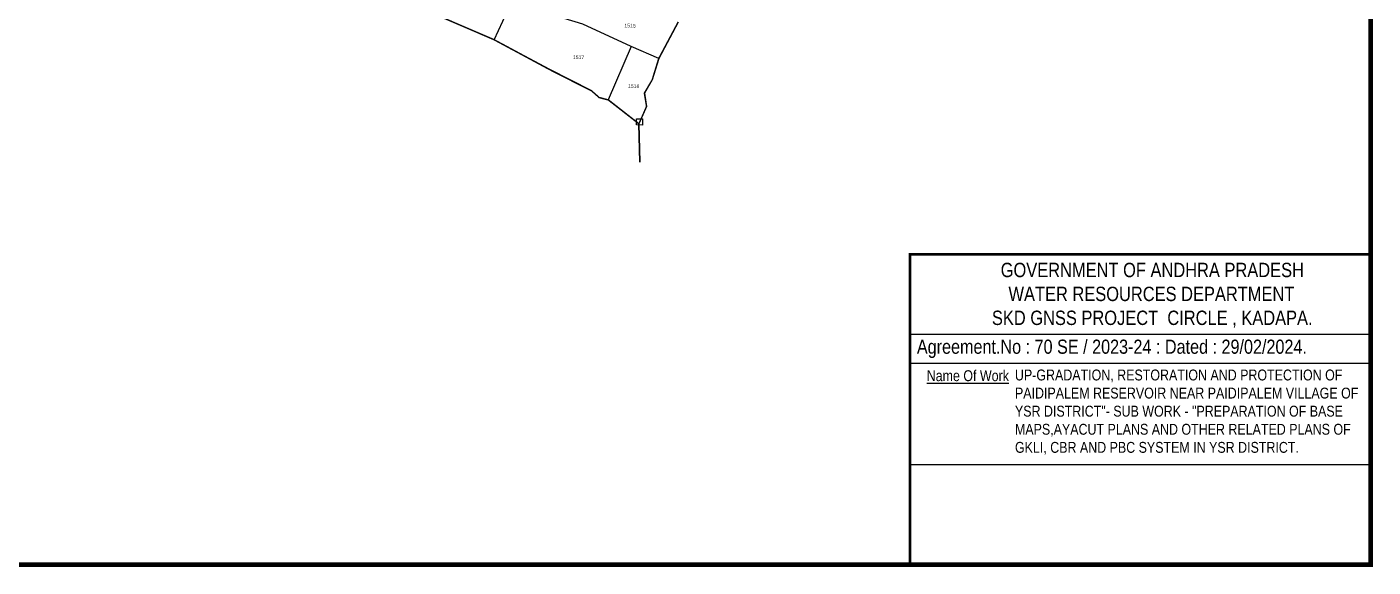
# Model space of a CAD drawing. Header units: inches. Extents: x 180371 to 190018, y 1621195 to 1629901.
# Drawn here: x 185303 to 190018, y 1621195 to 1623087 of the extents above; entities that cross this region are included whole.
import ezdxf
from ezdxf.enums import TextEntityAlignment as Align

# ---------------------------------------------------------------- set-up
doc = ezdxf.new("R2010")
doc.units = ezdxf.units.IN
doc.header["$MEASUREMENT"] = 0
for name, color, linetype in [('DIMENSION', 7, 'Continuous'), ('FRAME 025', 7, 'Continuous'), ('PAPER SIZE', 5, 'Continuous'), ('PLOTS', 7, 'Continuous'), ('TITLEBLOCK', 7, 'Continuous'), ('VILLAGE BOUNDARY', 5, 'Continuous'), ('VILLAGE BOUNDRY STONES', 1, 'Continuous')]:
    doc.layers.add(name, color=color, linetype=linetype)
doc.styles.add('ARIALN', font='ARIALN.TTF')
doc.styles.get("Standard").update_dxf_attribs({"font": 'arial.ttf'})

msp = doc.modelspace()

# ---------------------------------------------------------------- linework, layer by layer
at = {"layer": 'FRAME 025', "lineweight": -3}
for points in [[(188396.6, 1622010.1), (190008.7, 1622010.1)], [(188397.5, 1621908.8), (190009.6, 1621908.8)], [(188399.5, 1621553.5), (190011.6, 1621553.5)]]:
    msp.add_lwpolyline(points, dxfattribs=at)
at = {"layer": 'PAPER SIZE', "color": 5}
for points, const_width in [([(180378.6, 1629257.8), (190010.1, 1629257.8), (190010.1, 1621202.7), (180378.6, 1621202.7)], 16), ([(190008.7, 1621203.2), (188396.6, 1621203.2), (188396.6, 1622290.2), (190008.7, 1622290.2)], 9.6)]:
    msp.add_lwpolyline(points, close=True, dxfattribs=dict(at, const_width=const_width))
at = {"layer": 'PLOTS'}
for points in [[(187516.1, 1622976), (187419.5, 1623017.7), (187249.8, 1623096.8), (186999.8, 1623171.9), (186792.7, 1623250.7)], [(186939.1, 1623042), (186999.8, 1623171.9)], [(187419.5, 1623017.7), (187338.9, 1622831.1)]]:
    msp.add_lwpolyline(points, dxfattribs=at)
at = {"layer": 'VILLAGE BOUNDARY', "const_width": 5}
msp.add_lwpolyline([(187584.2, 1623103.7), (187516.1, 1622976), (187493.2, 1622901.4), (187465.7, 1622854.8), (187473.5, 1622808), (187446.6, 1622747.3), (187449.9, 1622613.5), (187446.6, 1622747.3), (187338.9, 1622831.1), (187307.6, 1622839.1), (187281.5, 1622862.2), (187134.3, 1622937), (186939.1, 1623042), (186687.5, 1623150)], dxfattribs=at)
at = {"layer": 'VILLAGE BOUNDARY'}
msp.add_lwpolyline([(187584.2, 1623103.7), (187516.1, 1622976), (187493.2, 1622901.4), (187465.7, 1622854.8), (187473.5, 1622808), (187446.6, 1622747.3), (187449.9, 1622613.5), (187446.6, 1622747.3), (187338.9, 1622831.1), (187307.6, 1622839.1), (187281.5, 1622862.2), (187134.3, 1622937), (186939.1, 1623042), (186687.5, 1623150)], dxfattribs=at)
at = {"layer": 'VILLAGE BOUNDRY STONES'}
msp.add_lwpolyline([(187438.4, 1622764.7), (187459.1, 1622764.2), (187458.7, 1622743), (187438, 1622743.4)], close=True, dxfattribs=at)

# ---------------------------------------------------------------- texts
at = {"layer": 'DIMENSION'}
for s, p in [('1515', (187415.6, 1623091.3)), ('1517', (187235.4, 1622980.4)), ('1516', (187428.4, 1622879.1))]:
    msp.add_text(s, height=12.77, rotation=358.8627, dxfattribs=at).set_placement(p, align=Align.MIDDLE_CENTER)
at = {"layer": 'TITLEBLOCK', "extrusion": (0.000201441, 0.004807, 0.999988), "style": 'ARIALN'}
msp.add_text('%%UName Of Work', height=38.021, rotation=359.9999, dxfattribs=at).set_placement((188454.7, 1621827.1, 7829.5))
at = {"layer": 'TITLEBLOCK', "extrusion": (0.000201441, 0.004807, 0.999988), "attachment_point": 1, "text_direction": (1, -1e-06, -0.000201), "style": 'ARIALN'}
for s, insert, char_height, width in [('\\pi65.78648;GOVERNMENT OF ANDHRA PRADESH  \\P\\pi93.13919;WATER RESOURCES DEPARTMENT      \\P\\pi35.03827;SKD GNSS PROJECT  CIRCLE , KADAPA.', (188648, 1622260.5, -7.7), 50.281, 1185.896), ('Agreement.No : 70 SE / 2023-24 : Dated : 29/02/2024.', (188420.3, 1621991.3, -9.1), 49.427, 1595.456), ('UP-GRADATION, RESTORATION AND PROTECTION OF PAIDIPALEM RESERVOIR NEAR PAIDIPALEM VILLAGE OF YSR DISTRICT"- SUB WORK - "PREPARATION OF BASE MAPS,AYACUT PLANS AND OTHER RELATED PLANS OF GKLI, CBR AND PBC SYSTEM IN YSR DISTRICT.', (188763.8, 1621886.5, -8), 38.0211, 1227.274)]:
    msp.add_mtext(s, dxfattribs=dict(at, insert=insert, char_height=char_height, width=width))

doc.saveas('drawing.dxf')
